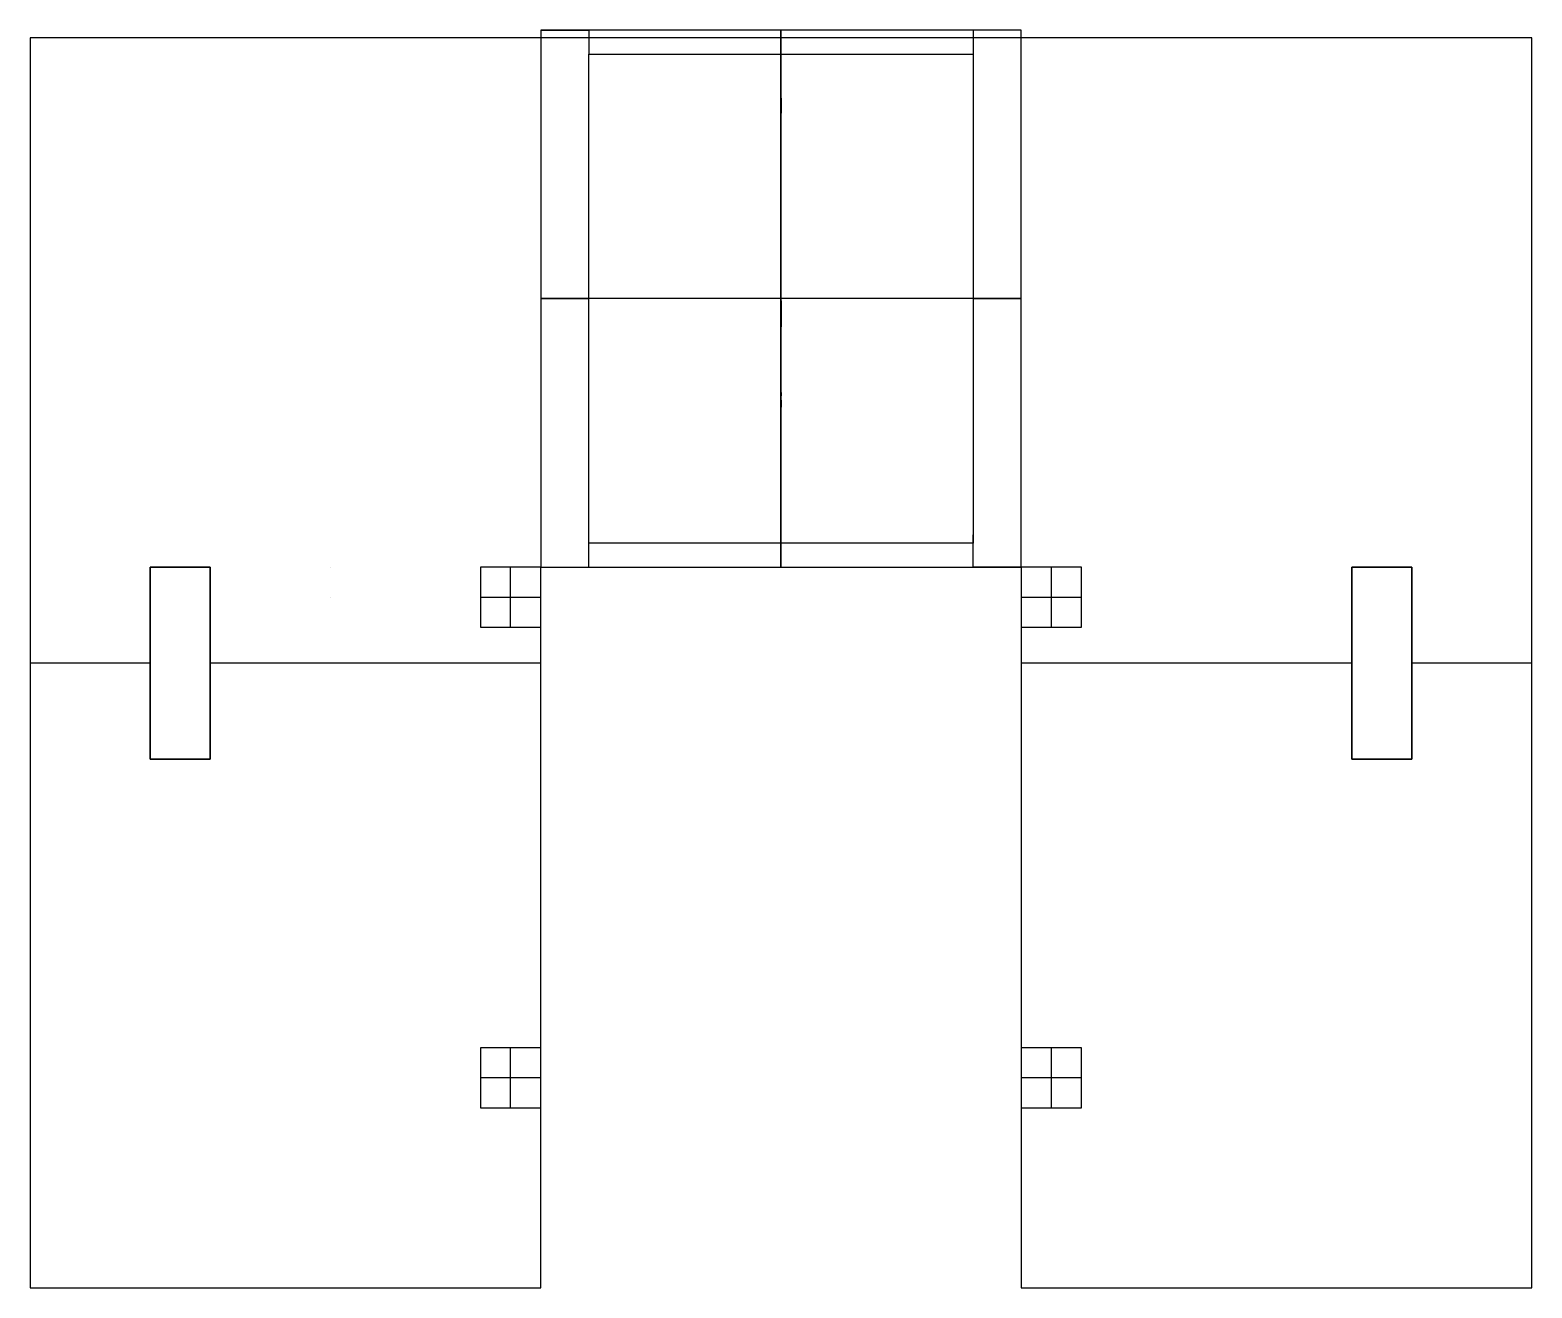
# Model space of a CAD drawing. Header units: millimetres. Extents: x -25 to 100, y 0 to 105.
import ezdxf

# ---------------------------------------------------------------- set-up
doc = ezdxf.new("R2010")
doc.units = ezdxf.units.MM
doc.layers.add('Capa1', color=1, linetype='Continuous', true_color=0xff0000)

msp = doc.modelspace()

# ---------------------------------------------------------------- linework, layer by layer
at = {"layer": 'Capa1'}
for p, q in [((37.5, 104.7, 52), (37.5, 102.7, 52)), ((37.5, 60, 30), (37.5, 104.06, 30)), ((37.5, 60, 32), (37.5, 104.06, 32)), ((17.5, 82.35, 52), (21.5, 82.35, 52)), ((53.5, 82.35, 52), (57.5, 82.35, 52)), ((37.5, 62, 52), (37.5, 60, 52)), ((15, 55, 57), (15, 60, 57)), ((60, 55, 57), (60, 60, 57)), ((12.5, 57.5, 57), (17.5, 57.5, 57)), ((57.5, 57.5, 57), (62.5, 57.5, 57)), ((-25, 52.03, 30), (-15, 52.03, 30)), ((-25, 52.03, 32), (-15, 52.03, 32)), ((-10, 52.03, 30), (17.5, 52.03, 30)), ((-10, 52.03, 32), (17.5, 52.03, 32)), ((57.5, 52.03, 30), (85, 52.03, 30)), ((57.5, 52.03, 32), (85, 52.03, 32)), ((90, 52.03, 30), (100, 52.03, 30)), ((90, 52.03, 32), (100, 52.03, 32)), ((15, 15, 22), (15, 20, 22)), ((60, 15, 22), (60, 20, 22)), ((17.5, 17.5, 22), (12.5, 17.5, 22)), ((62.5, 17.5, 22), (57.5, 17.5, 22))]:
    msp.add_line(p, q, dxfattribs=at)
for points in [[(17.5, 104.7), (21.5, 104.7), (21.5, 102.7)], [(57.5, 104.7), (53.5, 104.7), (53.5, 102.7)], [(57.5, 60), (53.5, 60), (53.5, 62.68)], [(57.5, 60), (57.5, 50)], [(17.5, 0), (17.5, 15)]]:
    msp.add_lwpolyline(points, dxfattribs=at)
at = {"layer": 'Capa1', "extrusion": (1, 0, 0)}
for points in [[(60, 32), (60, 47)], [(57.5, 57), (57.5, 52)]]:
    msp.add_lwpolyline(points, dxfattribs=at)
at = {"layer": 'Capa1'}
msp.add_polyline3d([(17.5, 60, 32), (17.5, 60, 36), (21.5, 60, 36), (21.5, 62, 36)], dxfattribs=at)
for points in [[(100, 104.06, 30), (37.5, 104.06, 30), (-25, 104.06, 30)], [(-25, 104.06, 30), (-25, 104.06, 31), (-25, 104.06, 32)], [(100, 104.06, 32), (37.5, 104.06, 32), (-25, 104.06, 32)], [(-25, 104.06, 32), (-25, 52.03, 32), (-25, 0, 32)], [(-25, 104.06, 30), (-25, 104.03, 30), (-25, 104, 30)], [(100, 104.06, 31), (37.5, 104.06, 31), (-25, 104.06, 31)], [(-25, 104.06, 31), (-25, 52.03, 31), (-25, 0, 31)], [(-25, 104, 30), (-25, 52, 30), (-25, 0, 30)], [(57.5, 104.7, 52), (37.5, 104.7, 52), (17.5, 104.7, 52)], [(17.5, 104.7, 52), (17.5, 82.35, 42), (17.5, 60, 32)], [(17.5, 104.7, 52), (17.5, 82.35, 52), (17.5, 60, 52)], [(37.5, 60, 32), (37.5, 82.35, 42), (37.5, 104.7, 52)], [(37.5, 104.06, 30), (37.5, 104.06, 31), (37.5, 104.06, 32)], [(57.5, 60, 32), (57.5, 82.35, 42), (57.5, 104.7, 52)], [(57.5, 60, 52), (57.5, 82.35, 52), (57.5, 104.7, 52)], [(100, 104.06, 30), (100, 104.06, 31), (100, 104.06, 32)], [(100, 0, 32), (100, 52.03, 32), (100, 104.06, 32)], [(100, 104, 30), (100, 104.03, 30), (100, 104.06, 30)], [(100, 0, 31), (100, 52.03, 31), (100, 104.06, 31)], [(100, 0, 30), (100, 52, 30), (100, 104, 30)], [(21.5, 62, 36), (21.5, 82.35, 44), (21.5, 102.7, 52)], [(21.5, 62, 52), (21.5, 82.35, 52), (21.5, 102.7, 52)], [(21.5, 102.7, 52), (37.5, 102.7, 52), (53.5, 102.7, 52)], [(37.5, 102.7, 52), (37.5, 82.35, 44), (37.5, 62, 36)], [(53.5, 102.7, 52), (53.5, 82.35, 44), (53.5, 62, 36)], [(53.5, 102.7, 52), (53.5, 82.35, 52), (53.5, 62, 52)], [(57.5, 82.35, 42), (37.5, 82.35, 42), (17.5, 82.35, 42)], [(17.5, 82.35, 52), (17.5, 82.35, 47), (17.5, 82.35, 42)], [(17.5, 82.35, 52), (17.5, 71.18, 47), (17.5, 60, 42)], [(21.5, 82.35, 44), (21.5, 82.35, 48), (21.5, 82.35, 52)], [(21.5, 62, 44), (21.5, 72.18, 48), (21.5, 82.35, 52)], [(53.5, 82.35, 44), (37.5, 82.35, 44), (21.5, 82.35, 44)], [(53.5, 82.35, 44), (53.5, 82.35, 48), (53.5, 82.35, 52)], [(53.5, 82.35, 52), (53.5, 72.18, 48), (53.5, 62, 44)], [(57.5, 82.35, 52), (57.5, 82.35, 47), (57.5, 82.35, 42)], [(57.5, 60, 42), (57.5, 71.18, 47), (57.5, 82.35, 52)], [(21.5, 62, 52), (21.5, 62, 44), (21.5, 62, 36)], [(53.5, 62, 36), (37.5, 62, 36), (21.5, 62, 36)], [(53.5, 62, 52), (37.5, 62, 52), (21.5, 62, 52)], [(53.5, 62, 44), (37.5, 62, 44), (21.5, 62, 44)], [(37.5, 62, 52), (37.5, 62, 44), (37.5, 62, 36)], [(53.5, 62, 52), (53.5, 62, 44), (53.5, 62, 36)], [(17.5, 60, 30), (37.5, 60, 30), (57.5, 60, 30)], [(-15, 60, 30), (-15, 60, 31), (-15, 60, 32)], [(-10, 60, 30), (-12.5, 60, 30), (-15, 60, 30)], [(-15, 60, 30), (-15, 52, 30), (-15, 44, 30)], [(-15, 60, 32), (-12.5, 60, 32), (-10, 60, 32)], [(-15, 44, 32), (-15, 52, 32), (-15, 60, 32)], [(-12.5, 60, 30), (-12.5, 60, 31), (-12.5, 60, 32)], [(-10, 60, 30), (-10, 60, 31), (-10, 60, 32)], [(-10, 44, 30), (-10, 52, 30), (-10, 60, 30)], [(-10, 60, 32), (-10, 52, 32), (-10, 44, 32)], [(17.5, 60, 32), (15, 60, 32), (12.5, 60, 32)], [(12.5, 60, 32), (12.5, 60, 44.5), (12.5, 60, 57)], [(17.5, 60, 57), (15, 60, 57), (12.5, 60, 57)], [(12.5, 60, 32), (12.5, 57.5, 32), (12.5, 55, 32)], [(12.5, 60, 57), (12.5, 57.5, 57), (12.5, 55, 57)], [(17.5, 60, 44.5), (15, 60, 44.5), (12.5, 60, 44.5)], [(12.5, 60, 44.5), (12.5, 57.5, 44.5), (12.5, 55, 44.5)], [(15, 60, 32), (15, 60, 44.5), (15, 60, 57)], [(17.5, 55, 32), (17.5, 57.5, 32), (17.5, 60, 32)], [(17.5, 60, 32), (17.5, 60, 44.5), (17.5, 60, 57)], [(17.5, 55, 57), (17.5, 57.5, 57), (17.5, 60, 57)], [(17.5, 60, 32), (37.5, 60, 32), (57.5, 60, 32)], [(17.5, 60, 32), (17.5, 60, 31), (17.5, 60, 30)], [(17.5, 20, 30), (17.5, 40, 30), (17.5, 60, 30)], [(17.5, 55, 44.5), (17.5, 57.5, 44.5), (17.5, 60, 44.5)], [(17.5, 60, 32), (17.5, 60, 42), (17.5, 60, 52)], [(17.5, 60, 32), (37.5, 60, 32), (57.5, 60, 32)], [(17.5, 60, 52), (37.5, 60, 52), (57.5, 60, 52)], [(17.5, 60, 42), (37.5, 60, 42), (57.5, 60, 42)], [(37.5, 60, 32), (37.5, 60, 31), (37.5, 60, 30)], [(37.5, 60, 32), (37.5, 60, 42), (37.5, 60, 52)], [(62.5, 60, 32), (60, 60, 32), (57.5, 60, 32)], [(57.5, 60, 32), (57.5, 60, 44.5), (57.5, 60, 57)], [(62.5, 60, 57), (60, 60, 57), (57.5, 60, 57)], [(57.5, 60, 32), (57.5, 57.5, 32), (57.5, 55, 32)], [(57.5, 60, 57), (57.5, 57.5, 57), (57.5, 55, 57)], [(57.5, 60, 30), (57.5, 40, 30), (57.5, 20, 30)], [(57.5, 60, 32), (57.5, 60, 31), (57.5, 60, 30)], [(62.5, 60, 44.5), (60, 60, 44.5), (57.5, 60, 44.5)], [(57.5, 60, 44.5), (57.5, 57.5, 44.5), (57.5, 55, 44.5)], [(57.5, 60, 32), (57.5, 60, 42), (57.5, 60, 52)], [(60, 60, 32), (60, 60, 44.5), (60, 60, 57)], [(62.5, 55, 32), (62.5, 57.5, 32), (62.5, 60, 32)], [(62.5, 60, 32), (62.5, 60, 44.5), (62.5, 60, 57)], [(62.5, 55, 57), (62.5, 57.5, 57), (62.5, 60, 57)], [(62.5, 55, 44.5), (62.5, 57.5, 44.5), (62.5, 60, 44.5)], [(85, 60, 30), (85, 60, 31), (85, 60, 32)], [(85, 60, 32), (87.5, 60, 32), (90, 60, 32)], [(85, 44, 32), (85, 52, 32), (85, 60, 32)], [(90, 60, 30), (87.5, 60, 30), (85, 60, 30)], [(85, 60, 30), (85, 52, 30), (85, 44, 30)], [(87.5, 60, 30), (87.5, 60, 31), (87.5, 60, 32)], [(90, 60, 30), (90, 60, 31), (90, 60, 32)], [(90, 60, 32), (90, 52, 32), (90, 44, 32)], [(90, 44, 30), (90, 52, 30), (90, 60, 30)], [(12.5, 57.5, 32), (12.5, 57.5, 44.5), (12.5, 57.5, 57)], [(17.5, 57.5, 32), (17.5, 57.5, 44.5), (17.5, 57.5, 57)], [(57.5, 57.5, 32), (57.5, 57.5, 44.5), (57.5, 57.5, 57)], [(62.5, 57.5, 32), (62.5, 57.5, 44.5), (62.5, 57.5, 57)], [(12.5, 55, 32), (15, 55, 32), (17.5, 55, 32)], [(12.5, 55, 57), (15, 55, 57), (17.5, 55, 57)], [(12.5, 55, 32), (12.5, 55, 44.5), (12.5, 55, 57)], [(12.5, 55, 44.5), (15, 55, 44.5), (17.5, 55, 44.5)], [(15, 55, 32), (15, 55, 44.5), (15, 55, 57)], [(17.5, 55, 32), (17.5, 55, 44.5), (17.5, 55, 57)], [(17.5, 20, 32), (17.5, 37.5, 32), (17.5, 55, 32)], [(57.5, 55, 32), (60, 55, 32), (62.5, 55, 32)], [(57.5, 55, 57), (60, 55, 57), (62.5, 55, 57)], [(57.5, 55, 32), (57.5, 55, 44.5), (57.5, 55, 57)], [(57.5, 55, 32), (57.5, 37.5, 32), (57.5, 20, 32)], [(57.5, 55, 44.5), (60, 55, 44.5), (62.5, 55, 44.5)], [(60, 55, 32), (60, 55, 44.5), (60, 55, 57)], [(62.5, 55, 32), (62.5, 55, 44.5), (62.5, 55, 57)], [(-25, 52.03, 30), (-25, 52.03, 31), (-25, 52.03, 32)], [(-15, 52, 30), (-15, 52, 31), (-15, 52, 32)], [(-10, 52, 30), (-10, 52, 31), (-10, 52, 32)], [(85, 52, 30), (85, 52, 31), (85, 52, 32)], [(90, 52, 30), (90, 52, 31), (90, 52, 32)], [(100, 52.03, 30), (100, 52.03, 31), (100, 52.03, 32)], [(-15, 44, 30), (-15, 44, 31), (-15, 44, 32)], [(-15, 44, 30), (-12.5, 44, 30), (-10, 44, 30)], [(-10, 44, 32), (-12.5, 44, 32), (-15, 44, 32)], [(-12.5, 44, 30), (-12.5, 44, 31), (-12.5, 44, 32)], [(-10, 44, 30), (-10, 44, 31), (-10, 44, 32)], [(85, 44, 30), (85, 44, 31), (85, 44, 32)], [(90, 44, 32), (87.5, 44, 32), (85, 44, 32)], [(85, 44, 30), (87.5, 44, 30), (90, 44, 30)], [(87.5, 44, 30), (87.5, 44, 31), (87.5, 44, 32)], [(90, 44, 30), (90, 44, 31), (90, 44, 32)], [(17.5, 30, 32), (17.5, 30, 31), (17.5, 30, 30)], [(57.5, 30, 32), (57.5, 30, 31), (57.5, 30, 30)], [(17.5, 20, 22), (15, 20, 22), (12.5, 20, 22)], [(12.5, 20, 22), (12.5, 20, 26), (12.5, 20, 30)], [(12.5, 20, 22), (12.5, 17.5, 22), (12.5, 15, 22)], [(17.5, 20, 30), (15, 20, 30), (12.5, 20, 30)], [(12.5, 20, 30), (12.5, 17.5, 30), (12.5, 15, 30)], [(17.5, 20, 27), (15, 20, 27), (12.5, 20, 27)], [(12.5, 20, 27), (12.5, 17.5, 27), (12.5, 15, 27)], [(15, 20, 22), (15, 20, 26), (15, 20, 30)], [(17.5, 15, 22), (17.5, 17.5, 22), (17.5, 20, 22)], [(17.5, 20, 22), (17.5, 20, 26), (17.5, 20, 30)], [(17.5, 15, 30), (17.5, 17.5, 30), (17.5, 20, 30)], [(17.5, 15, 32), (17.5, 17.5, 32), (17.5, 20, 32)], [(17.5, 15, 27), (17.5, 17.5, 27), (17.5, 20, 27)], [(62.5, 20, 22), (60, 20, 22), (57.5, 20, 22)], [(57.5, 20, 22), (57.5, 20, 26), (57.5, 20, 30)], [(57.5, 20, 22), (57.5, 17.5, 22), (57.5, 15, 22)], [(62.5, 20, 30), (60, 20, 30), (57.5, 20, 30)], [(57.5, 20, 30), (57.5, 17.5, 30), (57.5, 15, 30)], [(57.5, 20, 32), (57.5, 17.5, 32), (57.5, 15, 32)], [(62.5, 20, 27), (60, 20, 27), (57.5, 20, 27)], [(57.5, 20, 27), (57.5, 17.5, 27), (57.5, 15, 27)], [(60, 20, 22), (60, 20, 26), (60, 20, 30)], [(62.5, 15, 22), (62.5, 17.5, 22), (62.5, 20, 22)], [(62.5, 20, 22), (62.5, 20, 26), (62.5, 20, 30)], [(62.5, 15, 30), (62.5, 17.5, 30), (62.5, 20, 30)], [(62.5, 15, 27), (62.5, 17.5, 27), (62.5, 20, 27)], [(12.5, 17.5, 22), (12.5, 17.5, 26), (12.5, 17.5, 30)], [(17.5, 17.5, 22), (17.5, 17.5, 26), (17.5, 17.5, 30)], [(57.5, 17.5, 22), (57.5, 17.5, 26), (57.5, 17.5, 30)], [(62.5, 17.5, 22), (62.5, 17.5, 26), (62.5, 17.5, 30)], [(57.5, 15, 30), (60, 15, 30), (62.5, 15, 30)], [(12.5, 15, 22), (12.5, 15, 26), (12.5, 15, 30)], [(12.5, 15, 22), (15, 15, 22), (17.5, 15, 22)], [(12.5, 15, 30), (15, 15, 30), (17.5, 15, 30)], [(12.5, 15, 27), (15, 15, 27), (17.5, 15, 27)], [(15, 15, 22), (15, 15, 26), (15, 15, 30)], [(17.5, 15, 22), (17.5, 15, 26), (17.5, 15, 30)], [(17.5, 0, 30), (17.5, 7.5, 30), (17.5, 15, 30)], [(17.5, 0, 32), (17.5, 7.5, 32), (17.5, 15, 32)], [(57.5, 15, 22), (57.5, 15, 26), (57.5, 15, 30)], [(57.5, 15, 22), (60, 15, 22), (62.5, 15, 22)], [(57.5, 15, 30), (57.5, 7.5, 30), (57.5, 0, 30)], [(57.5, 15, 32), (57.5, 7.5, 32), (57.5, 0, 32)], [(57.5, 15, 27), (60, 15, 27), (62.5, 15, 27)], [(60, 15, 22), (60, 15, 26), (60, 15, 30)], [(62.5, 15, 22), (62.5, 15, 26), (62.5, 15, 30)], [(-25, 0, 32), (-3.75, 0, 32), (17.5, 0, 32)], [(-25, 0, 30), (-25, 0, 31), (-25, 0, 32)], [(-25, 0, 30), (-12.5, 0, 30), (0, 0, 30)], [(-25, 0, 31), (-3.75, 0, 31), (17.5, 0, 31)], [(0, 0, 30), (8.75, 0, 30), (17.5, 0, 30)], [(17.5, 0, 32), (17.5, 0, 31), (17.5, 0, 30)], [(57.5, 0, 32), (57.5, 0, 31), (57.5, 0, 30)], [(57.5, 0, 32), (78.75, 0, 32), (100, 0, 32)], [(57.5, 0, 30), (66.25, 0, 30), (75, 0, 30)], [(57.5, 0, 31), (78.75, 0, 31), (100, 0, 31)], [(75, 0, 30), (87.5, 0, 30), (100, 0, 30)], [(100, 0, 30), (100, 0, 31), (100, 0, 32)]]:
    msp.add_open_spline(points, degree=2, dxfattribs=at)

doc.saveas('drawing.dxf')
